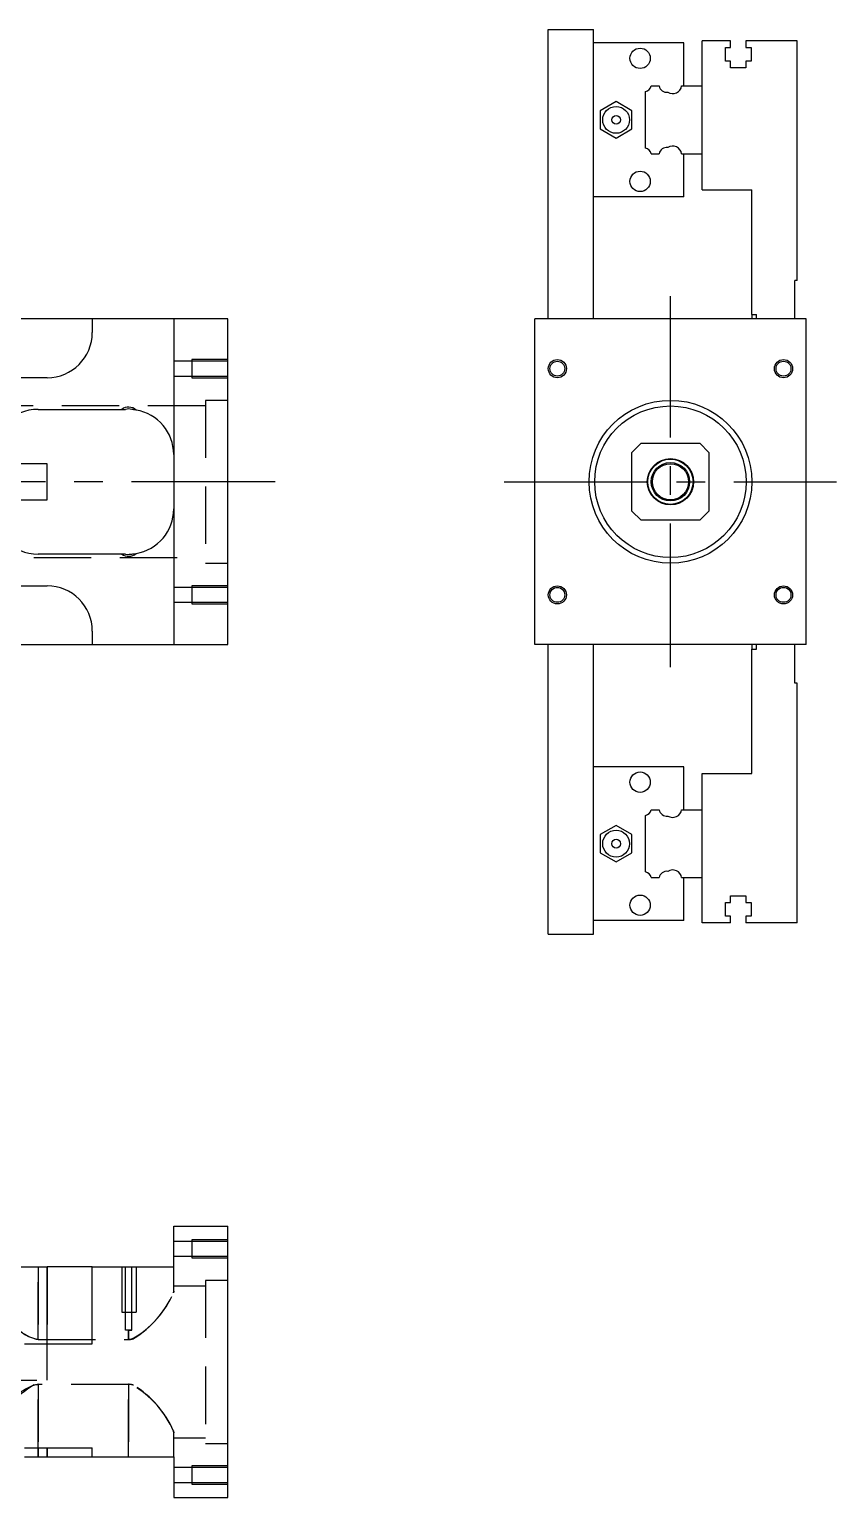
# Model space of a CAD drawing. Extents: x -12 to 520, y -268 to 102.
# Drawn here: x 341.1 to 519.6, y -224.6 to 100 of the extents above; entities that cross this region are included whole.
import ezdxf

# ---------------------------------------------------------------- set-up
doc = ezdxf.new("R2010")
doc.units = 0
doc.linetypes.add('CENTER', pattern=[50.8, 31.75, -6.35, 6.35, -6.35])
doc.linetypes.add('DASHED', pattern=[19.05, 12.7, -6.35])
doc.layers.get('0').update_dxf_attribs({"linetype": 'CONTINUOUS'})
doc.layers.add('CENTER', color=1, linetype='CENTER')

msp = doc.modelspace()

# ---------------------------------------------------------------- linework, layer by layer
at = {"color": 7, "linetype": 'CONTINUOUS'}
for p, q in [((455.82, 100), (465.82, 100)), ((455.82, 36), (455.82, 100)), ((465.82, 36), (465.82, 100)), ((489.82, 87.5), (489.82, 97.5)), ((496.12, 97.5), (489.82, 97.5)), ((496.12, 96), (496.12, 97.5)), ((499.52, 97.5), (499.52, 96)), ((510.82, 97.5), (499.52, 97.5)), ((510.82, 44.5), (510.82, 97.5)), ((485.82, 97), (465.82, 97)), ((485.82, 87.5), (485.82, 97)), ((494.97, 96), (496.12, 96)), ((494.97, 93), (494.97, 96)), ((499.52, 96), (500.67, 96)), ((500.67, 96), (500.67, 93)), ((496.12, 93), (494.97, 93)), ((496.12, 91.5), (496.12, 93)), ((499.52, 91.5), (496.12, 91.5)), ((499.52, 93), (499.52, 91.5)), ((500.67, 93), (499.52, 93)), ((477.32, 73.75), (477.32, 86.25)), ((478.57, 87.5), (480.34, 87.5)), ((485.3, 87.5), (489.82, 87.5)), ((489.82, 72.5), (489.82, 87.5)), ((489.82, 72.5), (489.82, 87.5)), ((470.82, 84.04), (467.32, 82.02)), ((467.32, 82.02), (467.32, 77.98)), ((474.32, 82.02), (470.82, 84.04)), ((474.32, 77.98), (474.32, 82.02)), ((467.32, 77.98), (470.82, 75.96)), ((470.82, 75.96), (474.32, 77.98)), ((478.57, 72.5), (480.34, 72.5)), ((485.3, 72.5), (489.82, 72.5)), ((485.82, 63), (485.82, 72.5)), ((489.82, 64.5), (489.82, 72.5)), ((485.82, 63), (465.82, 63)), ((489.82, 64.5), (500.82, 64.5)), ((500.82, 37), (500.82, 64.5)), ((510.32, 36), (510.32, 44.5)), ((510.82, 44.5), (510.32, 44.5)), ((355, 36), (305, 36)), ((355, 36), (355, 33)), ((373, 36), (355, 36)), ((373, 36), (373, -36)), ((385, 36), (373, 36)), ((385, -36), (385, 36)), ((452.82, -36), (452.82, 36)), ((512.82, 36), (452.82, 36)), ((500.82, 37), (501.82, 37)), ((500.82, 37), (500.82, 36)), ((501.82, 36), (501.82, 37)), ((512.82, -36), (512.82, 36)), ((345, 23), (305, 23)), ((343, 16), (361.5, 16)), ((361.5, 16), (362.36, 16)), ((476.32, 8.5), (474.32, 6.5)), ((474.32, -6.5), (474.32, 6.5)), ((476.32, 8.5), (489.32, 8.5)), ((491.32, 6.5), (489.32, 8.5)), ((491.32, 6.5), (491.32, -6.5)), ((345, 4), (333, 4)), ((345, -4), (345, 4)), ((333, -4), (345, -4)), ((474.32, -6.5), (476.32, -8.5)), ((489.32, -8.5), (476.32, -8.5)), ((489.32, -8.5), (491.32, -6.5)), ((361.5, -16), (343, -16)), ((362.36, -16), (361.5, -16)), ((305, -23), (345, -23)), ((355, -33), (355, -36)), ((305, -36), (355, -36)), ((355, -36), (373, -36)), ((373, -36), (385, -36)), ((512.82, -36), (452.82, -36)), ((455.82, -100), (455.82, -36)), ((465.82, -100), (465.82, -36)), ((500.82, -36), (500.82, -37)), ((500.82, -64.5), (500.82, -37)), ((500.82, -37), (501.82, -37)), ((501.82, -37), (501.82, -36)), ((510.32, -44.5), (510.32, -36)), ((510.82, -44.5), (510.32, -44.5)), ((510.82, -97.5), (510.82, -44.5)), ((485.82, -63), (465.82, -63)), ((485.82, -72.5), (485.82, -63)), ((489.82, -72.5), (489.82, -64.5)), ((489.82, -64.5), (500.82, -64.5)), ((477.32, -86.25), (477.32, -73.75)), ((478.57, -72.5), (480.34, -72.5)), ((485.3, -72.5), (489.82, -72.5)), ((489.82, -87.5), (489.82, -72.5)), ((489.82, -87.5), (489.82, -72.5)), ((470.82, -75.96), (467.32, -77.98)), ((474.32, -77.98), (470.82, -75.96)), ((467.32, -77.98), (467.32, -82.02)), ((474.32, -82.02), (474.32, -77.98)), ((467.32, -82.02), (470.82, -84.04)), ((470.82, -84.04), (474.32, -82.02)), ((478.57, -87.5), (480.34, -87.5)), ((485.3, -87.5), (489.82, -87.5)), ((485.82, -97), (485.82, -87.5)), ((489.82, -97.5), (489.82, -87.5)), ((494.97, -93), (496.12, -93)), ((494.97, -96), (494.97, -93)), ((496.12, -91.5), (499.52, -91.5)), ((496.12, -93), (496.12, -91.5)), ((499.52, -91.5), (499.52, -93)), ((499.52, -93), (500.67, -93)), ((500.67, -93), (500.67, -96)), ((485.82, -97), (465.82, -97)), ((496.12, -96), (494.97, -96)), ((496.12, -97.5), (496.12, -96)), ((499.52, -96), (499.52, -97.5)), ((500.67, -96), (499.52, -96)), ((455.82, -100), (465.82, -100)), ((496.12, -97.5), (489.82, -97.5)), ((510.82, -97.5), (499.52, -97.5)), ((373, -173.55), (373, -164.55)), ((373, -164.55), (385, -164.55)), ((385, -224.55), (385, -164.55)), ((305, -173.55), (345, -173.55)), ((345, -190.55), (345, -173.55)), ((355, -173.55), (345, -173.55)), ((355, -190.55), (355, -173.55)), ((355, -173.55), (373, -173.55)), ((340, -190.55), (355, -190.55)), ((340, -213.55), (355, -213.55)), ((345, -215.55), (345, -213.55)), ((355, -215.55), (355, -213.55)), ((340, -215.55), (345, -215.55)), ((345, -215.55), (355, -215.55)), ((355, -215.55), (373, -215.55)), ((373, -215.55), (373, -224.55)), ((373, -224.55), (385, -224.55))]:
    msp.add_line(p, q, dxfattribs=at)
at = {"color": 3, "linetype": 'DASHED'}
for p, q in [((377, 26.65), (373, 26.65)), ((377, 27), (377, 23)), ((385, 27), (377, 27)), ((385, 26.65), (377, 26.65)), ((373, 23.35), (377, 23.35)), ((377, 23.35), (385, 23.35)), ((377, 23), (385, 23)), ((380, 16.75), (323, 16.75)), ((380, 18), (380, -18)), ((385, 18), (380, 18)), ((363.17, -16), (363.76, -15.97)), ((323, -16.75), (380, -16.75)), ((380, -18), (385, -18)), ((377, -23.35), (373, -23.35)), ((377, -23), (377, -27)), ((385, -23), (377, -23)), ((385, -23.35), (377, -23.35)), ((373, -26.65), (377, -26.65)), ((377, -26.65), (385, -26.65)), ((377, -27), (385, -27)), ((377, -167.9), (373, -167.9)), ((377, -167.55), (377, -171.55)), ((385, -167.55), (377, -167.55)), ((385, -167.9), (377, -167.9)), ((373, -171.2), (377, -171.2)), ((377, -171.2), (385, -171.2)), ((377, -171.55), (385, -171.55)), ((343, -189.59), (343, -173.55)), ((343, -173.55), (343, -189.59)), ((345, -173.55), (345, -190.55)), ((361.5, -173.55), (361.5, -183.55)), ((362.36, -183.55), (362.36, -173.55)), ((363.72, -183.55), (363.72, -173.55)), ((364.67, -173.55), (364.67, -183.55)), ((373, -178.91), (373, -173.55)), ((380, -177.8), (373, -177.8)), ((380, -176.55), (380, -212.55)), ((385, -176.55), (380, -176.55)), ((373, -178.91), (372.96, -179.26)), ((372.96, -179.28), (373, -178.91)), ((361.5, -183.55), (364.67, -183.55)), ((362.36, -187.55), (362.36, -183.55)), ((363.72, -187.55), (363.72, -183.55)), ((363.72, -187.55), (362.36, -187.55)), ((363, -187.61), (362.36, -187.55)), ((363, -187.61), (363.72, -187.55)), ((363, -187.61), (363, -189.59)), ((363, -189.59), (363, -187.61)), ((343, -189.59), (363, -189.59)), ((345, -194.55), (345, -190.55)), ((363.28, -189.58), (363, -189.59)), ((363.56, -189.54), (363.28, -189.58)), ((363.83, -189.48), (363.56, -189.54)), ((345, -198.55), (345, -194.55)), ((330, -198.55), (345, -198.55)), ((342.17, -199.62), (342.44, -199.56)), ((342.44, -199.56), (342.72, -199.52)), ((342.72, -199.52), (343, -199.51)), ((363, -199.51), (343, -199.51)), ((343, -215.55), (343, -199.51)), ((343, -199.51), (343, -213.55)), ((363, -199.51), (363, -215.55)), ((363, -215.55), (363, -199.51)), ((363.28, -199.52), (363, -199.51)), ((363.56, -199.56), (363.28, -199.52)), ((363.83, -199.62), (363.56, -199.56)), ((372.96, -209.82), (373, -210.19)), ((373, -210.19), (372.96, -209.84)), ((373, -215.55), (373, -210.19)), ((343, -213.55), (343, -215.55)), ((345, -213.55), (345, -215.55)), ((373, -211.3), (380, -211.3)), ((380, -212.55), (385, -212.55)), ((377, -217.9), (373, -217.9)), ((377, -217.55), (377, -221.55)), ((385, -217.55), (377, -217.55)), ((385, -217.9), (377, -217.9)), ((373, -221.2), (377, -221.2)), ((377, -221.2), (385, -221.2)), ((377, -221.55), (385, -221.55))]:
    msp.add_line(p, q, dxfattribs=at)
at = {"color": 7, "linetype": 'CONTINUOUS'}
for centre, radius in [((476.12, 93.6), 2.25), ((470.82, 80), 2.97), ((470.82, 80), 0.97), ((476.12, 66.4), 2.25), ((457.82, 25), 1.65), ((507.82, 25), 1.65), ((482.82, 0), 18), ((482.82, 0), 16.75), ((482.82, 0), 5.12), ((482.82, 0), 5), ((482.82, 0), 4.25), ((482.82, 0), 4), ((457.82, -25), 1.65), ((507.82, -25), 1.65), ((476.12, -66.4), 2.25), ((470.82, -80), 2.97), ((470.82, -80), 0.97), ((476.12, -93.6), 2.25)]:
    msp.add_circle(centre, radius, dxfattribs=at)
at = {"color": 3, "linetype": 'CONTINUOUS'}
for centre in [(457.82, 25), (507.82, 25), (457.82, -25), (507.82, -25)]:
    msp.add_circle(centre, 2, dxfattribs=at)
at = {"color": 7, "linetype": 'CONTINUOUS'}
for centre, radius, start, end in [((476.92, 87.9), 1.7, 283.609, 346.391), ((482.02, 87.8), 1.7, 190.1642, 277.5402), ((483.32, 87.8), 2, 237.421, 351.3731), ((476.92, 72.1), 1.7, 13.609, 76.391), ((482.02, 72.2), 1.7, 82.4598, 169.8358), ((483.32, 72.2), 2, 8.6269, 122.579), ((345, 33), 10, 270, 0), ((363, 14), 2.5, 48.0518, 126.8699), ((343, 6), 10, 90, 180), ((363, 14), 2.1, 70.0816, 107.7528), ((363, 6), 10, 80.3799, 85.8974), ((363, 6), 10, 0, 80.3799), ((343, -6), 10, 180, 270), ((363, -6), 10, 279.6201, 0), ((363, -14), 2.5, 233.1301, 311.9482), ((363, -14), 2.1, 252.2472, 289.9184), ((363, -6), 10, 274.1026, 279.6201), ((345, -33), 10, 0, 90), ((476.92, -72.1), 1.7, 283.609, 346.391), ((482.02, -72.2), 1.7, 190.1642, 277.5402), ((483.32, -72.2), 2, 237.421, 351.3731), ((476.92, -87.9), 1.7, 13.609, 76.391), ((482.02, -87.8), 1.7, 82.4598, 169.8358), ((483.32, -87.8), 2, 8.6269, 122.579)]:
    msp.add_arc(centre, radius, start, end, dxfattribs=at)
at = {"color": 3, "linetype": 'DASHED'}
for centre, radius, start, end in [((352.77, -170.41), 22.05, 300.1194, 336.3292), ((352.07, -169.95), 22.88, 301.8555, 335.955), ((345.02, -180.21), 9.6, 210.1165, 257.853), ((344.62, -181.22), 8.53, 213.3614, 259.0494), ((362.98, -186.22), 3.38, 270.3519, 290.1534), ((353.23, -218.69), 22.05, 120.114, 156.3235), ((345.02, -208.89), 9.6, 102.147, 149.8835), ((362.98, -202.88), 3.38, 69.8466, 89.6481), ((352.77, -218.69), 22.05, 23.6708, 59.8806), ((352.07, -219.15), 22.88, 24.045, 58.1445)]:
    msp.add_arc(centre, radius, start, end, dxfattribs=at)
at = {"layer": 'CENTER', "color": 1, "linetype": 'CENTER'}
for p, q in [((482.82, -41), (482.82, 41)), ((395.44, 0), (-11.8, 0)), ((446.07, 0), (519.57, 0))]:
    msp.add_line(p, q, dxfattribs=at)

doc.saveas('drawing.dxf')
